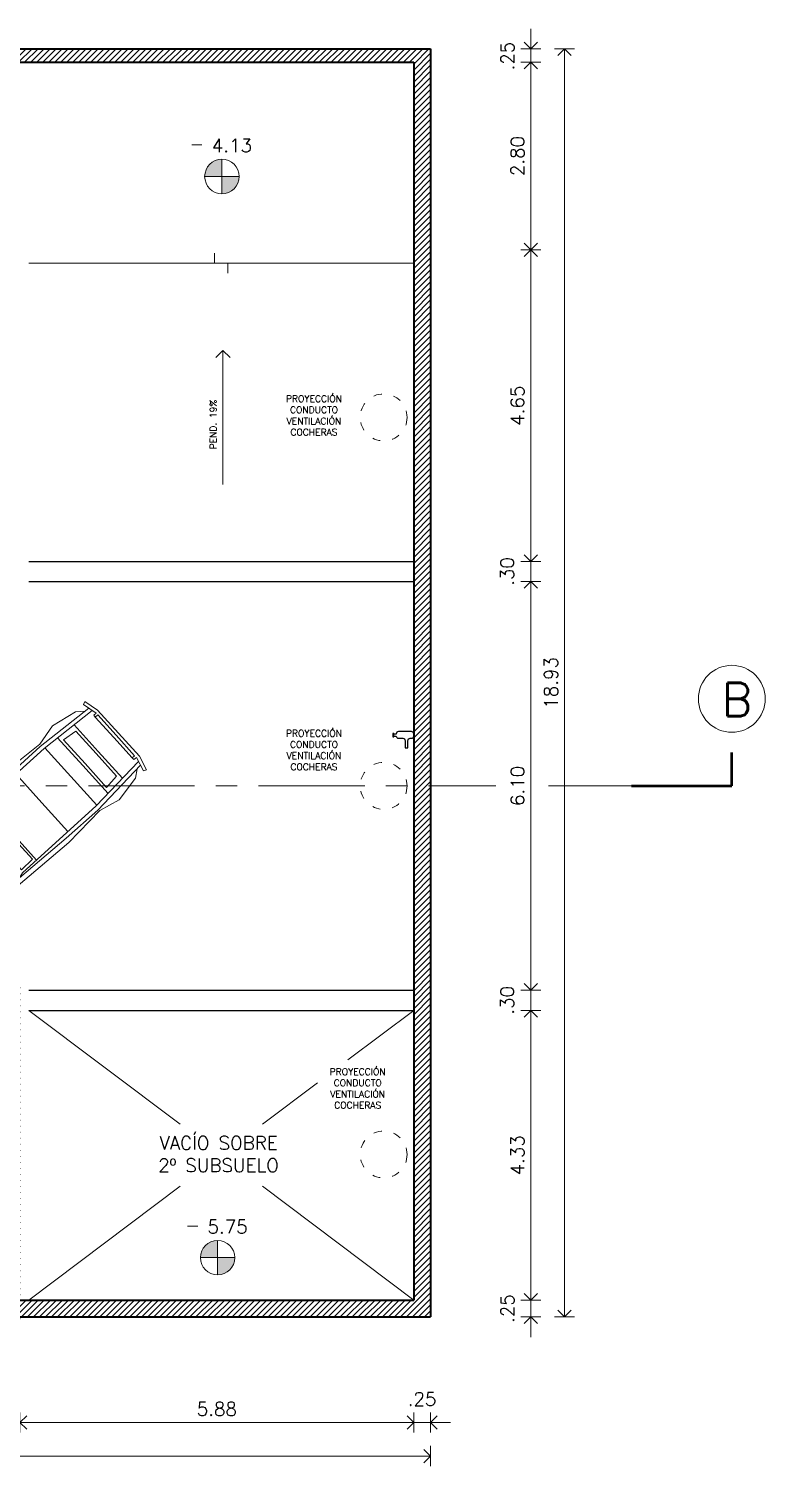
# Model space of a CAD drawing. Extents: x 1018 to 1352, y -109 to 184.
# Drawn here: x 1118.52 to 1129.52, y 61.13 to 82.58 of the extents above; entities that cross this region are included whole.
import ezdxf

# ---------------------------------------------------------------- set-up
doc = ezdxf.new("R2010")
doc.units = 0
doc.header["$LTSCALE"] = 0.5
doc.linetypes.add('ACAD_ISO03W100', pattern=[30, 12, -18])
doc.linetypes.add('CENTER', pattern=[50.8, 31.75, -6.35, 6.35, -6.35])
doc.layers.get('0').update_dxf_attribs({"linetype": 'CONTINUOUS'})
doc.layers.get('Defpoints').update_dxf_attribs({"linetype": 'CONTINUOUS'})
for name, color, linetype, lineweight in [('Acotaciones', 9, 'CONTINUOUS', 9), ('Detalles 01', 8, 'CONTINUOUS', 9), ('Muros corte', 7, 'CONTINUOUS', 40), ('Muros vista', 253, 'CONTINUOUS', 25), ('Pisos', 252, 'CONTINUOUS', 18), ('Proyección', 4, 'ACAD_ISO03W100', 18), ('Punta 01', 6, 'CONTINUOUS', 9), ('Punta 015', 64, 'CONTINUOUS', 13), ('Punta 02', 11, 'CONTINUOUS', 20), ('Punta 05', 52, 'CONTINUOUS', 50), ('Vehículos', 155, 'CONTINUOUS', 13), ('Vidrios', 147, 'CONTINUOUS', 13)]:
    doc.layers.add(name, color=color, linetype=linetype, lineweight=lineweight)
doc.layers.add('Cableado', color=100, linetype='CONTINUOUS')
doc.styles.add('Texto 1 mm', font='simplex.shx', dxfattribs={"height": 0.1})
doc.styles.add('Texto 2 mm', font='simplex.shx', dxfattribs={"height": 0.2})
doc.styles.add('Texto 5 mm', font='simplex.shx', dxfattribs={"height": 0.5})
doc.dimstyles.new('Primera línea', dxfattribs={"dimscale": 0, "dimtxt": 0.2, "dimasz": 0.2, "dimexe": 0.15, "dimexo": 0, "dimgap": 0.1, "dimtad": 1, "dimzin": 4, "dimdsep": 46, "dimtxsty": 'Texto 2 mm', "dimblk": 'OPEN90', "dimcen": 2.5, "dimclrd": 256, "dimclre": 256, "dimclrt": 256, "dimadec": 0, "dimazin": 0, "dimtfac": 1, "dimtmove": 2, "dimatfit": 3, "dimldrblk": 'OPEN90', "dimfxl": 1, "dimtolj": 1, "dimtzin": 0, "dimlwd": -1, "dimlwe": -1, "dimarcsym": 0})
doc.dimstyles.new('Segunda línea', dxfattribs={"dimscale": 0, "dimtxt": 0.2, "dimasz": 0.2, "dimexe": 0.15, "dimexo": 0.5, "dimgap": 0.1, "dimtad": 1, "dimzin": 4, "dimdsep": 46, "dimtxsty": 'Texto 2 mm', "dimblk": 'OPEN90', "dimcen": 2.5, "dimclrd": 256, "dimclre": 256, "dimclrt": 256, "dimadec": 0, "dimazin": 0, "dimtfac": 1, "dimtmove": 2, "dimatfit": 3, "dimldrblk": 'OPEN90', "dimfxl": 1, "dimtolj": 1, "dimtzin": 0, "dimlwd": -1, "dimlwe": -1, "dimarcsym": 0})

# ---------------------------------------------------------------- blocks, each defined once
blk = doc.blocks.new('3cv planta')
for p, q in [((-206.2, 25.9), (-109.9, 64.4)), ((-196.3, 29.9), (-99.1, 54.3)), ((-109.9, 64.4), (-100.7, 61.2)), ((-100.7, 61.2), (-92.5, 58.6)), ((-99.1, 54.3), (-99.1, 0)), ((-92.5, 58.6), (57.7, 58.4)), ((-90.7, 54.3), (-90.7, 0)), ((-90.7, 54.3), (-67.5, 53.6)), ((-67.5, 53.6), (-67.5, 0)), ((-64, 58.6), (-64, 0)), ((0, 58.5), (0, 0)), ((57.7, 58.4), (149.8, 52.1)), ((58.9, 58.3), (58.9, 0)), ((83.5, 56.6), (83.5, 0)), ((88, 48.5), (88, 0)), ((88, 48.5), (110.5, 45.8)), ((110.5, 45.8), (110.5, 0)), ((114.9, 54.4), (114.9, 0)), ((-227.3, 24.3), (-230.8, 0)), ((-225.3, 31.1), (-230.6, 25.3)), ((-230.6, 25.3), (-223.2, 23)), ((-206.2, 25.9), (-225.3, 31.1)), ((-223.2, 23), (-206.2, 25.9)), ((-192.1, 18.8), (-106.2, 41.5)), ((146.5, 41.5), (146.5, 0)), ((-227.3, -24.3), (-230.8, 0)), ((-201.5, 0), (-106.9, 0)), ((-195.4, 5.7), (-104.6, 18.8)), ((-99.1, -54.3), (-99.1, 0)), ((-90.7, -54.3), (-90.7, 0)), ((-67.5, -53.6), (-67.5, 0)), ((-64, -58.6), (-64, 0)), ((0, -58.5), (0, 0)), ((58.9, -58.3), (58.9, 0)), ((83.5, -56.6), (83.5, 0)), ((88, -48.5), (88, 0)), ((110.5, -45.8), (110.5, 0)), ((114.9, -54.4), (114.9, 0)), ((146.5, -41.5), (146.5, 0)), ((-195.4, -5.7), (-104.6, -18.8)), ((-192.1, -18.8), (-106.2, -41.5)), ((-230.6, -25.3), (-223.2, -23)), ((-225.3, -31.1), (-230.6, -25.3)), ((-206.2, -25.9), (-225.3, -31.1)), ((-223.2, -23), (-206.2, -25.9)), ((-206.2, -25.9), (-109.9, -64.4)), ((-196.3, -29.9), (-99.1, -54.3)), ((-109.9, -64.4), (-100.7, -61.2)), ((-100.7, -61.2), (-92.5, -58.6)), ((-92.5, -58.6), (57.7, -58.4)), ((-90.7, -54.3), (-67.5, -53.6)), ((57.7, -58.4), (149.8, -52.1)), ((88, -48.5), (110.5, -45.8))]:
    blk.add_line(p, q)
for points in [[(140.9, 58.6), (129.6, 67.3), (89.5, 75.1), (57.2, 67.5), (-10.2, 71.7), (-109.9, 68.5), (-109.9, 64.4), (-117.8, 70), (-191.5, 69.8), (-200.4, 68.2), (-210.1, 58.5), (-206.2, 25.9), (-222.1, 3.4), (-225, 0)], [(151.4, 0), (151.4, 41.5), (146.5, 41.5), (146.5, 45.1), (151.6, 45.1), (146.1, 67.3), (150.5, 69.4), (156.1, 47), (156.1, 0)], [(-208.7, 59.9), (-214.9, 58.5), (-223.3, 46.4), (-226.3, 30)], [(-209.8, 55.9), (-196.3, 55.2), (-192.2, 51.9), (-194, 42), (-202.1, 37.3), (-207.3, 35.4)], [(148.4, 58.1), (55.1, 64.8), (-8.9, 64.3), (-100.7, 61.2)], [(140.9, -58.6), (129.6, -67.3), (89.5, -75.1), (57.2, -67.5), (-10.2, -71.7), (-109.9, -68.5), (-109.9, -64.4), (-117.8, -70), (-191.5, -69.8), (-200.4, -68.2), (-210.1, -58.5), (-206.2, -25.9), (-222.1, -3.4), (-225, 0)], [(151.4, 0), (151.4, -41.5), (146.5, -41.5), (146.5, -45.1), (151.6, -45.1), (146.1, -67.3), (150.5, -69.4), (156.1, -47), (156.1, 0)], [(-208.7, -59.9), (-214.9, -58.5), (-223.3, -46.4), (-226.3, -30)], [(-209.8, -55.9), (-196.3, -55.2), (-192.2, -51.9), (-194, -42), (-202.1, -37.3), (-207.3, -35.4)], [(148.4, -58.1), (55.1, -64.8), (-8.9, -64.3), (-100.7, -61.2)]]:
    blk.add_lwpolyline(points)
blk = doc.blocks.new('_Open90')
at = {"color": 0, "linetype": 'ByBlock', "lineweight": -2}
for p, q in [((0, 0), (-1, 0)), ((-0.5, 0.5), (0, 0)), ((0, 0), (-0.5, -0.5))]:
    blk.add_line(p, q, dxfattribs=at)
blk = doc.blocks.new('*D44')
at = {"layer": 'Acotaciones', "transparency": 16777216}
for p, q in [((1118.385, 61.93), (1118.385, 61.631)), ((1124.265, 61.93), (1124.265, 61.631)), ((1124.065, 61.781), (1118.585, 61.781))]:
    blk.add_line(p, q, dxfattribs=at)
at = {"layer": 'Defpoints', "color": 0, "transparency": 16777216}
for p in [(1118.385, 61.93), (1124.265, 61.93), (1118.385, 61.781)]:
    blk.add_point(p, dxfattribs=at)
at = {"layer": 'Acotaciones', "transparency": 16777216, "xscale": 0.2, "yscale": 0.2, "zscale": 0.2, "rotation": 180}
blk.add_blockref('_Open90', (1118.385, 61.781), dxfattribs=at)
at = {"layer": 'Acotaciones', "transparency": 16777216, "xscale": 0.2, "yscale": 0.2, "zscale": 0.2}
blk.add_blockref('_Open90', (1124.265, 61.781), dxfattribs=at)
at = {"layer": 'Acotaciones', "transparency": 16777216, "insert": (1121.325, 61.981), "char_height": 0.2, "attachment_point": 5, "style": 'Texto 2 mm'}
blk.add_mtext('\\A1;5.88', dxfattribs=at)
blk = doc.blocks.new('*D45')
at = {"layer": 'Acotaciones', "transparency": 16777216}
for p, q in [((1084.845, 61.43), (1084.845, 61.127)), ((1124.515, 61.43), (1124.515, 61.127)), ((1085.045, 61.277), (1124.315, 61.277))]:
    blk.add_line(p, q, dxfattribs=at)
at = {"layer": 'Defpoints', "color": 0, "transparency": 16777216}
for p in [(1084.845, 61.93), (1124.515, 61.93), (1124.515, 61.277)]:
    blk.add_point(p, dxfattribs=at)
at = {"layer": 'Acotaciones', "transparency": 16777216, "xscale": 0.2, "yscale": 0.2, "zscale": 0.2, "rotation": 180}
blk.add_blockref('_Open90', (1084.845, 61.277), dxfattribs=at)
at = {"layer": 'Acotaciones', "transparency": 16777216, "xscale": 0.2, "yscale": 0.2, "zscale": 0.2}
blk.add_blockref('_Open90', (1124.515, 61.277), dxfattribs=at)
at = {"layer": 'Acotaciones', "transparency": 16777216, "insert": (1104.68, 61.477), "char_height": 0.2, "attachment_point": 5, "style": 'Texto 2 mm'}
blk.add_mtext('\\A1;39.67', dxfattribs=at)
blk = doc.blocks.new('*D46')
at = {"layer": 'Acotaciones', "transparency": 16777216}
for p, q in [((1125.866, 67.93), (1126.166, 67.93)), ((1126.016, 63.805), (1126.016, 67.73)), ((1125.866, 63.605), (1126.166, 63.605))]:
    blk.add_line(p, q, dxfattribs=at)
at = {"layer": 'Defpoints', "color": 0, "transparency": 16777216}
for p in [(1125.866, 67.93), (1126.016, 67.93), (1125.866, 63.605)]:
    blk.add_point(p, dxfattribs=at)
at = {"layer": 'Acotaciones', "transparency": 16777216, "xscale": 0.2, "yscale": 0.2, "zscale": 0.2}
for p, rotation in [((1126.016, 67.93), 90), ((1126.016, 63.605), 270)]:
    blk.add_blockref('_Open90', p, dxfattribs=dict(at, rotation=rotation))
at = {"layer": 'Acotaciones', "transparency": 16777216, "insert": (1125.816, 65.768), "char_height": 0.2, "attachment_point": 5, "rotation": 90, "style": 'Texto 2 mm'}
blk.add_mtext('\\A1;4.33', dxfattribs=at)
blk = doc.blocks.new('*D47')
at = {"layer": 'Acotaciones', "transparency": 16777216}
for p, q in [((1125.866, 74.33), (1126.166, 74.33)), ((1126.016, 68.43), (1126.016, 74.13)), ((1125.866, 68.23), (1126.166, 68.23))]:
    blk.add_line(p, q, dxfattribs=at)
at = {"layer": 'Defpoints', "color": 0, "transparency": 16777216}
for p in [(1125.866, 74.33), (1126.016, 74.33), (1125.866, 68.23)]:
    blk.add_point(p, dxfattribs=at)
at = {"layer": 'Acotaciones', "transparency": 16777216, "xscale": 0.2, "yscale": 0.2, "zscale": 0.2}
for p, rotation in [((1126.016, 74.33), 90), ((1126.016, 68.23), 270)]:
    blk.add_blockref('_Open90', p, dxfattribs=dict(at, rotation=rotation))
at = {"layer": 'Acotaciones', "transparency": 16777216, "insert": (1125.816, 71.28), "char_height": 0.2, "attachment_point": 5, "rotation": 90, "style": 'Texto 2 mm'}
blk.add_mtext('\\A1;6.10', dxfattribs=at)
blk = doc.blocks.new('*D48')
at = {"layer": 'Acotaciones', "transparency": 16777216}
for p, q in [((1125.866, 79.28), (1126.166, 79.28)), ((1126.016, 74.83), (1126.016, 79.08)), ((1125.866, 74.63), (1126.166, 74.63))]:
    blk.add_line(p, q, dxfattribs=at)
at = {"layer": 'Defpoints', "color": 0, "transparency": 16777216}
for p in [(1125.866, 79.28), (1126.016, 79.28), (1125.866, 74.63)]:
    blk.add_point(p, dxfattribs=at)
at = {"layer": 'Acotaciones', "transparency": 16777216, "xscale": 0.2, "yscale": 0.2, "zscale": 0.2}
for p, rotation in [((1126.016, 79.28), 90), ((1126.016, 74.63), 270)]:
    blk.add_blockref('_Open90', p, dxfattribs=dict(at, rotation=rotation))
at = {"layer": 'Acotaciones', "transparency": 16777216, "insert": (1125.816, 76.955), "char_height": 0.2, "attachment_point": 5, "rotation": 90, "style": 'Texto 2 mm'}
blk.add_mtext('\\A1;4.65', dxfattribs=at)
blk = doc.blocks.new('*D49')
at = {"layer": 'Acotaciones', "transparency": 16777216}
for p, q in [((1125.866, 82.08), (1126.166, 82.08)), ((1126.016, 79.48), (1126.016, 81.88)), ((1125.866, 79.28), (1126.166, 79.28))]:
    blk.add_line(p, q, dxfattribs=at)
at = {"layer": 'Defpoints', "color": 0, "transparency": 16777216}
for p in [(1125.866, 82.08), (1126.016, 82.08), (1125.866, 79.28)]:
    blk.add_point(p, dxfattribs=at)
at = {"layer": 'Acotaciones', "transparency": 16777216, "xscale": 0.2, "yscale": 0.2, "zscale": 0.2}
for p, rotation in [((1126.016, 82.08), 90), ((1126.016, 79.28), 270)]:
    blk.add_blockref('_Open90', p, dxfattribs=dict(at, rotation=rotation))
at = {"layer": 'Acotaciones', "transparency": 16777216, "insert": (1125.816, 80.68), "char_height": 0.2, "attachment_point": 5, "rotation": 90, "style": 'Texto 2 mm'}
blk.add_mtext('\\A1;2.80', dxfattribs=at)
blk = doc.blocks.new('*D50')
at = {"layer": 'Acotaciones', "transparency": 16777216}
for p, q in [((1126.366, 82.28), (1126.666, 82.28)), ((1126.516, 82.08), (1126.516, 63.555)), ((1126.366, 63.355), (1126.666, 63.355))]:
    blk.add_line(p, q, dxfattribs=at)
at = {"layer": 'Defpoints', "color": 0, "transparency": 16777216}
for p in [(1125.866, 82.28), (1125.866, 63.355), (1126.516, 63.355)]:
    blk.add_point(p, dxfattribs=at)
at = {"layer": 'Acotaciones', "transparency": 16777216, "xscale": 0.2, "yscale": 0.2, "zscale": 0.2}
for p, rotation in [((1126.516, 82.28), 90), ((1126.516, 63.355), 270)]:
    blk.add_blockref('_Open90', p, dxfattribs=dict(at, rotation=rotation))
at = {"layer": 'Acotaciones', "transparency": 16777216, "insert": (1126.316, 72.818), "char_height": 0.2, "attachment_point": 5, "rotation": 90, "style": 'Texto 2 mm'}
blk.add_mtext('\\A1;18.93', dxfattribs=at)

msp = doc.modelspace()

# ---------------------------------------------------------------- hatches: boundary and pattern name
at = {"layer": 'Detalles 01'}
h = msp.add_hatch(dxfattribs=at)
h.set_pattern_fill('ANSI31,_O', color=256, scale=0.02)
h.set_pattern_definition([(45, (60.67, 0), (-0.0449012806, 0.0449012806), [])])
h.paths.add_polyline_path([(1124.516, 71.28), (1124.266, 71.28), (1124.266, 63.605), (1118.386, 63.605), (1118.386, 68.28), (1118.146, 68.28), (1118.146, 63.605), (1112.916, 63.605), (1112.916, 63.355), (1118.146, 63.355), (1118.146, 63.28), (1118.386, 63.28), (1118.386, 63.355), (1124.516, 63.355)])
h.paths.add_polyline_path([(1124.516, 82.28), (1098.816, 82.28), (1098.816, 82.08), (1124.266, 82.08), (1124.266, 71.28), (1124.516, 71.28)])
at = {"layer": 'Vidrios', "linetype": 'Continuous'}
h = msp.add_hatch(color=256, dxfattribs=at)
h.paths.add_polyline_path([(1121.4, 80.631, 0.414214), (1121.144, 80.375), (1121.4, 80.375)])
h.paths.add_polyline_path([(1121.657, 80.375), (1121.4, 80.375), (1121.4, 80.118, 0.414214)])
h = msp.add_hatch(color=256, dxfattribs=at)
h.paths.add_polyline_path([(1121.336, 64.497, 0.414214), (1121.079, 64.24), (1121.336, 64.24)])
h.paths.add_polyline_path([(1121.592, 64.24), (1121.336, 64.24), (1121.336, 63.984, 0.414214)])

# ---------------------------------------------------------------- linework, layer by layer
at = {"layer": 'Acotaciones'}
for p, q in [((1126.016, 82.28), (1125.916, 82.38)), ((1126.016, 82.58), (1126.016, 82.28)), ((1126.116, 82.38), (1126.016, 82.28)), ((1125.866, 82.28), (1126.166, 82.28)), ((1126.016, 82.08), (1126.016, 82.28)), ((1126.016, 74.33), (1126.016, 74.63)), ((1126.016, 67.93), (1126.016, 68.23)), ((1125.866, 63.605), (1126.166, 63.605)), ((1126.016, 63.355), (1126.016, 63.605)), ((1125.866, 63.355), (1126.166, 63.355)), ((1125.916, 63.255), (1126.016, 63.355)), ((1126.016, 63.355), (1126.116, 63.255)), ((1126.016, 63.355), (1126.016, 63.055)), ((1124.265, 61.93), (1124.265, 61.631)), ((1124.515, 61.93), (1124.515, 61.631)), ((1124.515, 61.781), (1124.615, 61.881)), ((1124.515, 61.781), (1124.265, 61.781)), ((1124.515, 61.781), (1124.815, 61.781)), ((1124.615, 61.681), (1124.515, 61.781))]:
    msp.add_line(p, q, dxfattribs=at)
at = {"layer": 'Cableado'}
msp.add_line((1124.004, 72.051), (1123.968, 72.051), dxfattribs=at)
msp.add_lwpolyline([(1123.968, 72.024), (1124.004, 72.025, 0.414214), (1124.038, 71.991), (1124.103, 71.991, -0.414214), (1124.137, 71.956), (1124.137, 71.85), (1124.179, 71.85), (1124.179, 71.956, -0.414214), (1124.213, 71.991), (1124.231, 71.991, 0.414214), (1124.266, 72.025), (1124.266, 72.056, 0.414214), (1124.231, 72.09), (1124.038, 72.09, 0.414214), (1124.004, 72.056), (1124.004, 72.051)], format="xyb", dxfattribs=at)
msp.add_lwpolyline([(1123.968, 72.063), (1123.952, 72.063), (1123.952, 72.014), (1123.968, 72.014)], close=True, dxfattribs=at)
at = {"layer": 'Detalles 01'}
for p, q in [((1121.291, 79.08), (1121.291, 79.23)), ((1121.491, 78.93), (1121.491, 79.08)), ((1121.416, 77.78), (1121.31, 77.674)), ((1121.416, 77.78), (1121.416, 75.78)), ((1121.416, 77.78), (1121.522, 77.674)), ((1118.516, 67.93), (1120.776, 66.23)), ((1124.266, 67.93), (1123.282, 67.19)), ((1122.829, 66.85), (1122.006, 66.23)), ((1120.776, 65.305), (1118.516, 63.605)), ((1122.006, 65.305), (1124.266, 63.605))]:
    msp.add_line(p, q, dxfattribs=at)
at = {"layer": 'Detalles 01', "linetype": 'CENTER', "ltscale": 0.1}
for p, q in [((1083.846, 71.28), (1125.493, 71.28)), ((1126.278, 71.28), (1127.516, 71.28))]:
    msp.add_line(p, q, dxfattribs=at)
at = {"layer": 'Muros corte'}
for p, q in [((1088.516, 82.28), (1124.516, 82.28)), ((1124.516, 82.28), (1124.516, 63.355)), ((1088.516, 82.08), (1124.266, 82.08)), ((1124.266, 82.08), (1124.266, 63.605)), ((1118.386, 63.605), (1124.266, 63.605)), ((1118.386, 63.355), (1124.516, 63.355))]:
    msp.add_line(p, q, dxfattribs=at)
at = {"layer": 'Muros vista'}
for p, q in [((1118.516, 74.63), (1124.266, 74.63)), ((1118.516, 74.33), (1124.266, 74.33)), ((1118.516, 68.23), (1124.266, 68.23)), ((1118.516, 67.93), (1124.266, 67.93))]:
    msp.add_line(p, q, dxfattribs=at)
at = {"layer": 'Pisos'}
msp.add_line((1118.516, 79.08), (1124.266, 79.08), dxfattribs=at)
at = {"layer": 'Proyección', "ltscale": 0.02}
for centre in [(1123.816, 76.78), (1123.816, 71.28), (1123.816, 65.78)]:
    msp.add_circle(centre, 0.35, dxfattribs=at)
at = {"layer": 'Punta 01', "linetype": 'Continuous'}
for p, q in [((1120.953, 80.847), (1121.103, 80.847)), ((1120.889, 64.712), (1121.039, 64.712))]:
    msp.add_line(p, q, dxfattribs=at)
at = {"layer": 'Punta 015', "linetype": 'Continuous'}
for p, q in [((1121.4, 80.631), (1121.4, 80.118)), ((1121.144, 80.375), (1121.657, 80.375)), ((1121.336, 64.497), (1121.336, 63.984)), ((1121.079, 64.24), (1121.592, 64.24))]:
    msp.add_line(p, q, dxfattribs=at)
for centre in [(1121.4, 80.375), (1121.336, 64.24)]:
    msp.add_circle(centre, 0.257, dxfattribs=at)
at = {"layer": 'Punta 02'}
msp.add_circle((1129.016, 72.58), 0.5, dxfattribs=at)
at = {"layer": 'Punta 05'}
for p, q in [((1129.016, 71.28), (1129.016, 71.78)), ((1127.516, 71.28), (1129.016, 71.28))]:
    msp.add_line(p, q, dxfattribs=at)

# ---------------------------------------------------------------- block references
at = {"layer": 'Vehículos', "xscale": 0.009900000000000003, "yscale": 0.009900000000000003, "zscale": 0.009900000000000003, "rotation": 42.18488863368007}
msp.add_blockref('3cv planta', (1118.711, 71.029), dxfattribs=at)

# ---------------------------------------------------------------- texts
at = {"layer": 'Acotaciones', "char_height": 0.2, "attachment_point": 5, "rotation": 90, "style": 'Texto 2 mm'}
for s, insert in [('\\A1;.25', (1125.666, 82.172)), ('\\A1;.30', (1125.662, 74.48)), ('\\A1;.30', (1125.662, 68.08)), ('\\A1;.25', (1125.666, 63.48))]:
    msp.add_mtext(s, dxfattribs=dict(at, insert=insert))
at = {"layer": 'Acotaciones', "insert": (1124.39, 62.13), "char_height": 0.2, "attachment_point": 5, "style": 'Texto 2 mm'}
msp.add_mtext('\\A1;.25', dxfattribs=at)
at = {"layer": 'Punta 01', "insert": (1121.321, 76.302), "char_height": 0.1, "width": 0.8276, "attachment_point": 7, "rotation": 90, "style": 'Texto 1 mm'}
msp.add_mtext('PEND. 19%', dxfattribs=at)
at = {"layer": 'Punta 01', "char_height": 0.1, "width": 1.1441, "attachment_point": 2, "style": 'Texto 1 mm'}
for insert in [(1122.776, 77.109), (1122.776, 72.115), (1123.429, 67.065)]:
    msp.add_mtext('PROYECCIÓN\\PCONDUCTO VENTILACIÓN COCHERAS', dxfattribs=dict(at, insert=insert))
at = {"layer": 'Punta 015', "linetype": 'Continuous', "char_height": 0.2, "attachment_point": 5, "style": 'Texto 2 mm'}
for s, insert in [('4.13', (1121.55, 80.837)), ('5.75', (1121.485, 64.703))]:
    msp.add_mtext(s, dxfattribs=dict(at, insert=insert))
at = {"layer": 'Punta 02', "insert": (1121.351, 66.052), "char_height": 0.2, "width": 2.1374, "attachment_point": 2, "style": 'Texto 2 mm'}
msp.add_mtext('VACÍO SOBRE  2º SUBSUELO', dxfattribs=at)
at = {"layer": 'Punta 05', "insert": (1128.868, 72.819), "char_height": 0.5, "width": 0.3999, "attachment_point": 1, "style": 'Texto 5 mm'}
msp.add_mtext('B', dxfattribs=at)

# ---------------------------------------------------------------- dimensions: what is measured, and where the dimension line sits
at = {"layer": 'Acotaciones'}
for base, p1, p2, dimstyle, picture, middle in [((1126.515636055, 63.355114911), (1125.865636055, 82.280114911), (1125.865636055, 63.355114911), 'Segunda línea', '*D50', (1126.315636055, 72.817614911)), ((1126.016, 82.08), (1125.866, 79.28), (1125.866, 82.08), 'Primera línea', '*D49', (1125.816, 80.68)), ((1126.016, 79.28), (1125.866, 74.63), (1125.866, 79.28), 'Primera línea', '*D48', (1125.816, 76.955)), ((1126.016, 74.33), (1125.866, 68.23), (1125.866, 74.33), 'Primera línea', '*D47', (1125.816, 71.28)), ((1126.015636055, 67.930114911), (1125.865636055, 63.605114911), (1125.865636055, 67.930114911), 'Primera línea', '*D46', (1125.815636055, 65.767614911))]:
    dim = msp.add_linear_dim(base=base, p1=p1, p2=p2, angle=90, dimstyle=dimstyle, override={"dimscale": 1}, dxfattribs=at)
    dim.commit()
    dim.dimension.update_dxf_attribs({"geometry": picture, "text_midpoint": middle})
for base, p1, p2, dimstyle, picture, middle in [((1118.385, 61.781), (1124.265, 61.93), (1118.385, 61.93), 'Primera línea', '*D44', (1121.325, 61.981)), ((1124.515, 61.277), (1084.845, 61.93), (1124.515, 61.93), 'Segunda línea', '*D45', (1104.68, 61.477))]:
    dim = msp.add_linear_dim(base=base, p1=p1, p2=p2, dimstyle=dimstyle, override={"dimscale": 1}, dxfattribs=at)
    dim.commit()
    dim.dimension.update_dxf_attribs({"geometry": picture, "text_midpoint": middle})

doc.saveas('drawing.dxf')
